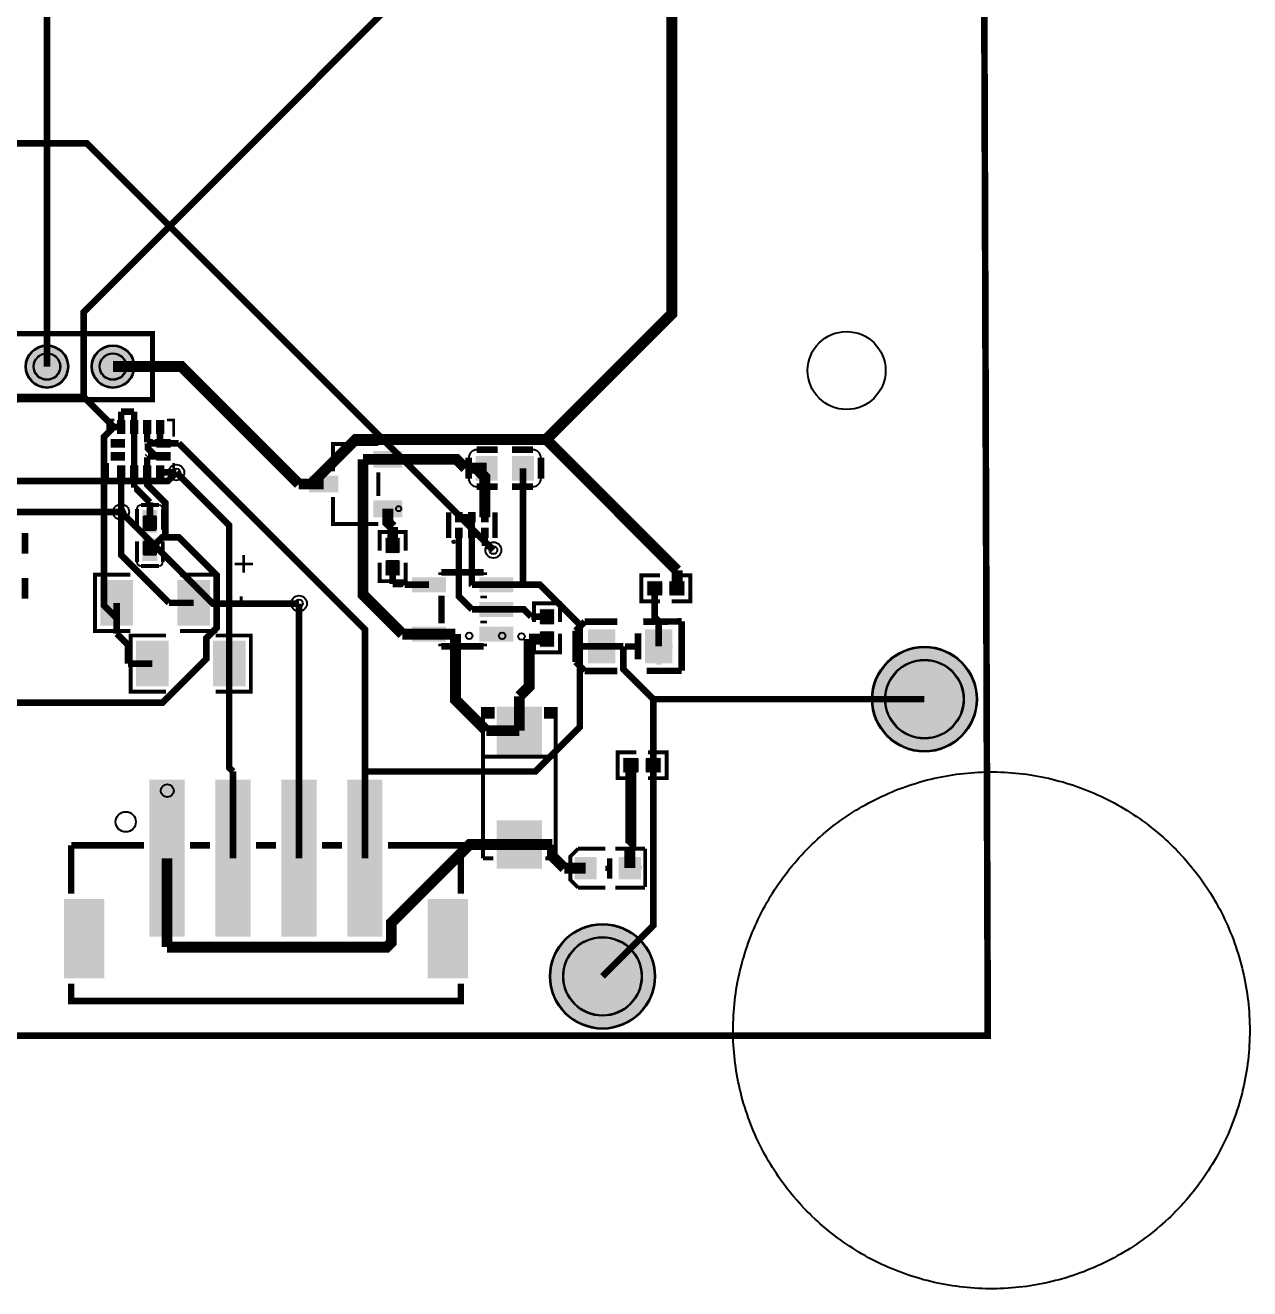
# Model space of a CAD drawing. Header units: millimetres. Extents: x 48 to 147, y 44 to 145.
# Drawn here: x 100 to 147.14, y 44.47 to 93.09 of the extents above; entities that cross this region are included whole.
import ezdxf

# ---------------------------------------------------------------- set-up
doc = ezdxf.new("R2010")
doc.units = ezdxf.units.MM
for name, color, linetype, true_color in [('BoardOutline', 7, 'Continuous', 0xff00ff), ('BottomLayer', 7, 'Continuous', 0x0000ff), ('BottomSolderMaskLayer', 7, 'Continuous', 0xaa00ff), ('Document', 7, 'Continuous', 0xffffff), ('Hole', 7, 'Continuous', 0x222222), ('Multi-Layer', 7, 'Continuous', 0xc0c0c0), ('TopLayer', 7, 'Continuous', 0xff0000), ('TopPasteMaskLayer', 7, 'Continuous', 0x808080), ('TopSilkLayer', 7, 'Continuous', 0xffff00), ('TopSolderMaskLayer', 7, 'Continuous', 0x800080)]:
    doc.layers.add(name, color=color, linetype=linetype, true_color=true_color)
doc.styles.get("Standard").update_dxf_attribs({"font": 'arial.ttf'})

msp = doc.modelspace()

# ---------------------------------------------------------------- hatches: boundary and pattern name
at = {"layer": 'BottomSolderMaskLayer'}
for points in [[(100.013, 79.959, 1), (101.664, 79.959, 1)], [(102.553, 79.959, 1), (104.204, 79.959, 1)], [(132.595, 67.158, 1), (136.646, 67.158, 1)], [(120.2, 56.49, 1), (124.25, 56.49, 1)]]:
    msp.add_hatch(color=256, dxfattribs=at).paths.add_polyline_path(points)
at = {"layer": 'Document'}
for points in [[(124.292, 69.89), (124.492, 69.89), (124.492, 68.49), (124.292, 68.49)], [(121.692, 69.19), (122.692, 69.19), (122.692, 69.34), (121.692, 69.34)], [(123.926, 69.096), (124.926, 69.096), (124.926, 69.246), (123.926, 69.246)], [(118.925, 66.205), (119.124, 66.205), (119.124, 65.41), (118.925, 65.41)], [(118.362, 61.601), (119.687, 61.601), (119.687, 61.8), (118.362, 61.8)], [(118.925, 61.303), (119.124, 61.303), (119.124, 62.098), (118.925, 62.098)], [(123.364, 60.38), (123.364, 61.041), (123.516, 61.041), (123.516, 60.38)], [(121.235, 60.705), (121.895, 60.705), (121.895, 60.553), (121.235, 60.553)], [(123.089, 60.757), (123.749, 60.757), (123.749, 60.605), (123.089, 60.605)]]:
    msp.add_hatch(color=256, dxfattribs=at).paths.add_polyline_path(points)
at = {"layer": 'Multi-Layer'}
for points in [[(100.038, 79.959, 1), (101.638, 79.959, 1)], [(102.578, 79.959, 1), (104.178, 79.959, 1)]]:
    msp.add_hatch(color=256, dxfattribs=at).paths.add_polyline_path(points)
at = {"layer": 'TopLayer'}
for points in [[(103.555, 77.884), (103.835, 77.884), (103.835, 77.384), (103.555, 77.384)], [(104.055, 77.884), (104.335, 77.884), (104.335, 77.384), (104.055, 77.384)], [(104.555, 77.884), (104.835, 77.884), (104.835, 77.384), (104.555, 77.384)], [(105.055, 77.884), (105.335, 77.884), (105.335, 77.384), (105.055, 77.384)], [(103.32, 77.149), (103.82, 77.149), (103.82, 76.869), (103.32, 76.869)], [(105.07, 77.149), (105.57, 77.149), (105.57, 76.869), (105.07, 76.869)], [(103.32, 76.649), (103.82, 76.649), (103.82, 76.369), (103.32, 76.369)], [(105.07, 76.649), (105.57, 76.649), (105.57, 76.369), (105.07, 76.369)], [(113.425, 76.688), (114.495, 76.688), (114.495, 76.088), (113.425, 76.088)], [(117.366, 76.498), (118.166, 76.498), (118.166, 75.598), (117.366, 75.598)], [(118.766, 76.498), (119.566, 76.498), (119.566, 75.598), (118.766, 75.598)], [(103.555, 76.134), (103.835, 76.134), (103.835, 75.634), (103.555, 75.634)], [(104.055, 76.134), (104.335, 76.134), (104.335, 75.634), (104.055, 75.634)], [(104.555, 76.134), (104.835, 76.134), (104.835, 75.634), (104.555, 75.634)], [(105.055, 76.134), (105.335, 76.134), (105.335, 75.634), (105.055, 75.634)], [(110.955, 75.738), (112.025, 75.738), (112.025, 75.138), (110.955, 75.138)], [(113.425, 74.788), (114.495, 74.788), (114.495, 74.188), (113.425, 74.188)], [(104.531, 73.607), (105.071, 73.607), (105.071, 74.397), (104.531, 74.397)], [(116.821, 73.988), (116.571, 73.988), (116.571, 74.338), (116.821, 74.338)], [(117.321, 73.988), (117.071, 73.988), (117.071, 74.338), (117.321, 74.338)], [(117.821, 73.988), (117.571, 73.988), (117.571, 74.338), (117.821, 74.338)], [(116.571, 73.738), (116.821, 73.738), (116.821, 73.388), (116.571, 73.388)], [(117.071, 73.738), (117.321, 73.738), (117.321, 73.388), (117.071, 73.388)], [(117.571, 73.738), (117.821, 73.738), (117.821, 73.388), (117.571, 73.388)], [(104.531, 73.307), (105.071, 73.307), (105.071, 72.517), (104.531, 72.517)], [(114.418, 72.794), (113.878, 72.794), (113.878, 73.36), (114.418, 73.36)], [(114.418, 72.494), (113.878, 72.494), (113.878, 71.928), (114.418, 71.928)], [(104.129, 70.016), (104.129, 71.717), (102.921, 71.717), (102.921, 70.016)], [(105.879, 70.016), (105.879, 71.717), (107.086, 71.717), (107.086, 70.016)], [(114.945, 71.287), (114.945, 71.838), (116.144, 71.838), (116.144, 71.287)], [(117.536, 71.287), (117.536, 71.838), (118.735, 71.838), (118.735, 71.287)], [(124.513, 71.155), (124.513, 71.695), (123.948, 71.695), (123.948, 71.155)], [(124.813, 71.155), (124.813, 71.695), (125.379, 71.695), (125.379, 71.155)], [(117.536, 70.337), (117.536, 70.888), (118.735, 70.888), (118.735, 70.337)], [(119.821, 70.051), (120.361, 70.051), (120.361, 70.617), (119.821, 70.617)], [(114.945, 69.387), (114.945, 69.938), (116.144, 69.938), (116.144, 69.387)], [(117.536, 69.387), (117.536, 69.938), (118.735, 69.938), (118.735, 69.387)], [(119.821, 69.751), (120.361, 69.751), (120.361, 69.185), (119.821, 69.185)], [(122.692, 68.565), (121.692, 68.565), (121.692, 69.815), (122.692, 69.815)], [(124.892, 68.565), (123.892, 68.565), (123.892, 69.815), (124.892, 69.815)], [(105.5, 67.679), (105.5, 69.38), (104.293, 69.38), (104.293, 67.679)], [(107.25, 67.679), (107.25, 69.38), (108.458, 69.38), (108.458, 67.679)], [(119.875, 66.847), (119.875, 65.047), (118.175, 65.047), (118.175, 66.847)], [(123.599, 64.888), (123.599, 64.348), (123.033, 64.348), (123.033, 64.888)], [(123.899, 64.888), (123.899, 64.348), (124.465, 64.348), (124.465, 64.888)], [(104.811, 64.037), (106.111, 64.037), (106.111, 58.037), (104.811, 58.037)], [(107.351, 64.037), (108.651, 64.037), (108.651, 58.037), (107.351, 58.037)], [(109.891, 64.037), (111.191, 64.037), (111.191, 58.037), (109.891, 58.037)], [(112.431, 64.037), (113.731, 64.037), (113.731, 58.037), (112.431, 58.037)], [(119.875, 62.462), (119.875, 60.662), (118.175, 60.662), (118.175, 62.462)], [(121.177, 60.255), (121.177, 61.055), (121.977, 61.055), (121.977, 60.255)], [(122.879, 60.255), (122.879, 61.055), (123.679, 61.055), (123.679, 60.255)], [(101.521, 59.437), (103.021, 59.437), (103.021, 56.437), (101.521, 56.437)], [(115.521, 59.437), (117.021, 59.437), (117.021, 56.437), (115.521, 56.437)]]:
    msp.add_hatch(color=256, dxfattribs=at).paths.add_polyline_path(points)
at = {"layer": 'TopPasteMaskLayer'}
for points in [[(103.555, 77.884), (103.835, 77.884), (103.835, 77.384), (103.555, 77.384)], [(104.055, 77.884), (104.335, 77.884), (104.335, 77.384), (104.055, 77.384)], [(104.555, 77.884), (104.835, 77.884), (104.835, 77.384), (104.555, 77.384)], [(105.055, 77.884), (105.335, 77.884), (105.335, 77.384), (105.055, 77.384)], [(103.32, 77.149), (103.82, 77.149), (103.82, 76.869), (103.32, 76.869)], [(105.07, 77.149), (105.57, 77.149), (105.57, 76.869), (105.07, 76.869)], [(103.32, 76.649), (103.82, 76.649), (103.82, 76.369), (103.32, 76.369)], [(105.07, 76.649), (105.57, 76.649), (105.57, 76.369), (105.07, 76.369)], [(113.425, 76.688), (114.495, 76.688), (114.495, 76.088), (113.425, 76.088)], [(117.366, 76.498), (118.166, 76.498), (118.166, 75.598), (117.366, 75.598)], [(118.766, 76.498), (119.566, 76.498), (119.566, 75.598), (118.766, 75.598)], [(103.555, 76.134), (103.835, 76.134), (103.835, 75.634), (103.555, 75.634)], [(104.055, 76.134), (104.335, 76.134), (104.335, 75.634), (104.055, 75.634)], [(104.555, 76.134), (104.835, 76.134), (104.835, 75.634), (104.555, 75.634)], [(105.055, 76.134), (105.335, 76.134), (105.335, 75.634), (105.055, 75.634)], [(110.955, 75.738), (112.025, 75.738), (112.025, 75.138), (110.955, 75.138)], [(113.425, 74.788), (114.495, 74.788), (114.495, 74.188), (113.425, 74.188)], [(105.026, 73.637), (104.576, 73.637), (104.526, 73.707), (104.526, 74.187), (104.576, 74.237), (105.026, 74.237), (105.076, 74.187), (105.076, 73.707)], [(116.821, 73.988), (116.571, 73.988), (116.571, 74.338), (116.821, 74.338)], [(117.321, 73.988), (117.071, 73.988), (117.071, 74.338), (117.321, 74.338)], [(117.821, 73.988), (117.571, 73.988), (117.571, 74.338), (117.821, 74.338)], [(116.571, 73.738), (116.821, 73.738), (116.821, 73.388), (116.571, 73.388)], [(117.071, 73.738), (117.321, 73.738), (117.321, 73.388), (117.071, 73.388)], [(117.571, 73.738), (117.821, 73.738), (117.821, 73.388), (117.571, 73.388)], [(105.026, 72.677), (104.576, 72.677), (104.526, 72.727), (104.526, 73.207), (104.576, 73.277), (105.026, 73.277), (105.076, 73.207), (105.076, 72.727)], [(114.378, 72.779), (113.918, 72.779), (113.878, 72.819), (113.878, 73.32), (113.918, 73.36), (114.378, 73.36), (114.418, 73.32), (114.418, 72.819)], [(114.378, 72.509), (113.918, 72.509), (113.878, 72.469), (113.878, 71.969), (113.918, 71.928), (114.378, 71.928), (114.418, 71.969), (114.418, 72.469)], [(104.129, 70.116), (104.129, 70.477), (104.029, 70.577), (103.818, 70.577), (103.718, 70.677), (103.718, 71.055), (103.818, 71.155), (104.029, 71.155), (104.129, 71.255), (104.129, 71.617), (104.029, 71.717), (103.021, 71.717), (102.921, 71.617), (102.921, 70.116), (103.021, 70.016), (104.029, 70.016)], [(105.879, 70.116), (105.879, 70.477), (105.979, 70.577), (106.189, 70.577), (106.289, 70.677), (106.289, 71.055), (106.189, 71.155), (105.979, 71.155), (105.879, 71.255), (105.879, 71.617), (105.979, 71.717), (106.986, 71.717), (107.086, 71.617), (107.086, 70.116), (106.986, 70.016), (105.979, 70.016)], [(114.945, 71.287), (114.945, 71.838), (116.144, 71.838), (116.144, 71.287)], [(117.536, 71.287), (117.536, 71.838), (118.735, 71.838), (118.735, 71.287)], [(124.528, 71.195), (124.528, 71.655), (124.488, 71.695), (123.988, 71.695), (123.948, 71.655), (123.948, 71.195), (123.988, 71.155), (124.488, 71.155)], [(124.798, 71.195), (124.798, 71.655), (124.838, 71.695), (125.339, 71.695), (125.379, 71.655), (125.379, 71.195), (125.339, 71.155), (124.838, 71.155)], [(117.536, 70.337), (117.536, 70.888), (118.735, 70.888), (118.735, 70.337)], [(119.861, 70.036), (120.321, 70.036), (120.361, 70.076), (120.361, 70.577), (120.321, 70.617), (119.861, 70.617), (119.821, 70.577), (119.821, 70.076)], [(114.945, 69.387), (114.945, 69.938), (116.144, 69.938), (116.144, 69.387)], [(117.536, 69.387), (117.536, 69.938), (118.735, 69.938), (118.735, 69.387)], [(119.861, 69.766), (120.321, 69.766), (120.361, 69.726), (120.361, 69.225), (120.321, 69.185), (119.861, 69.185), (119.821, 69.225), (119.821, 69.726)], [(122.692, 68.565), (121.692, 68.565), (121.692, 69.815), (122.692, 69.815)], [(124.892, 68.565), (123.892, 68.565), (123.892, 69.815), (124.892, 69.815)], [(105.5, 67.779), (105.5, 68.14), (105.4, 68.24), (105.19, 68.24), (105.09, 68.34), (105.09, 68.719), (105.19, 68.819), (105.4, 68.819), (105.5, 68.919), (105.5, 69.28), (105.4, 69.38), (104.393, 69.38), (104.293, 69.28), (104.293, 67.779), (104.393, 67.679), (105.4, 67.679)], [(107.25, 67.779), (107.25, 68.14), (107.35, 68.24), (107.561, 68.24), (107.661, 68.34), (107.661, 68.719), (107.561, 68.819), (107.35, 68.819), (107.25, 68.919), (107.25, 69.28), (107.35, 69.38), (108.358, 69.38), (108.458, 69.28), (108.458, 67.779), (108.358, 67.679), (107.35, 67.679)], [(119.875, 66.847), (119.875, 65.047), (118.175, 65.047), (118.175, 66.847)], [(123.614, 64.848), (123.614, 64.388), (123.574, 64.348), (123.073, 64.348), (123.033, 64.388), (123.033, 64.848), (123.073, 64.888), (123.574, 64.888)], [(123.884, 64.848), (123.884, 64.388), (123.924, 64.348), (124.425, 64.348), (124.465, 64.388), (124.465, 64.848), (124.425, 64.888), (123.924, 64.888)], [(104.811, 64.037), (106.111, 64.037), (106.111, 58.037), (104.811, 58.037)], [(107.351, 64.037), (108.651, 64.037), (108.651, 58.037), (107.351, 58.037)], [(109.891, 64.037), (111.191, 64.037), (111.191, 58.037), (109.891, 58.037)], [(112.431, 64.037), (113.731, 64.037), (113.731, 58.037), (112.431, 58.037)], [(119.875, 62.462), (119.875, 60.662), (118.175, 60.662), (118.175, 62.462)], [(121.177, 60.255), (121.177, 61.055), (121.977, 61.055), (121.977, 60.255)], [(122.879, 60.255), (122.879, 61.055), (123.679, 61.055), (123.679, 60.255)], [(101.521, 59.437), (103.021, 59.437), (103.021, 56.437), (101.521, 56.437)], [(115.521, 59.437), (117.021, 59.437), (117.021, 56.437), (115.521, 56.437)]]:
    msp.add_hatch(color=256, dxfattribs=at).paths.add_polyline_path(points)
at = {"layer": 'TopSilkLayer'}
for points in [[(117.547, 66.404), (118.076, 66.404), (118.076, 66.861), (117.547, 66.861)], [(120.502, 66.404), (119.974, 66.404), (119.974, 66.861), (120.502, 66.861)]]:
    msp.add_hatch(color=256, dxfattribs=at).paths.add_polyline_path(points)
at = {"layer": 'TopSolderMaskLayer'}
for points in [[(100.013, 79.959, 1), (101.664, 79.959, 1)], [(102.553, 79.959, 1), (104.204, 79.959, 1)], [(103.53, 77.909), (103.86, 77.909), (103.86, 77.359), (103.53, 77.359)], [(104.03, 77.909), (104.36, 77.909), (104.36, 77.359), (104.03, 77.359)], [(104.53, 77.909), (104.86, 77.909), (104.86, 77.359), (104.53, 77.359)], [(105.03, 77.909), (105.36, 77.909), (105.36, 77.359), (105.03, 77.359)], [(103.295, 77.174), (103.845, 77.174), (103.845, 76.843), (103.295, 76.843)], [(105.045, 77.174), (105.595, 77.174), (105.595, 76.843), (105.045, 76.843)], [(103.295, 76.674), (103.845, 76.674), (103.845, 76.344), (103.295, 76.344)], [(105.045, 76.674), (105.595, 76.674), (105.595, 76.344), (105.045, 76.344)], [(113.4, 76.714), (114.521, 76.714), (114.521, 76.063), (113.4, 76.063)], [(117.34, 76.523), (118.191, 76.523), (118.191, 75.572), (117.34, 75.572)], [(118.74, 76.523), (119.591, 76.523), (119.591, 75.572), (118.74, 75.572)], [(103.53, 76.159), (103.86, 76.159), (103.86, 75.609), (103.53, 75.609)], [(104.03, 76.159), (104.36, 76.159), (104.36, 75.609), (104.03, 75.609)], [(104.53, 76.159), (104.86, 76.159), (104.86, 75.609), (104.53, 75.609)], [(105.03, 76.159), (105.36, 76.159), (105.36, 75.609), (105.03, 75.609)], [(110.93, 75.764), (112.051, 75.764), (112.051, 75.113), (110.93, 75.113)], [(104.513, 73.57), (105.088, 73.57), (105.088, 74.434), (104.513, 74.434)], [(113.4, 74.814), (114.521, 74.814), (114.521, 74.163), (113.4, 74.163)], [(116.846, 73.963), (116.545, 73.963), (116.545, 74.364), (116.846, 74.364)], [(117.346, 73.963), (117.045, 73.963), (117.045, 74.364), (117.346, 74.364)], [(117.846, 73.963), (117.545, 73.963), (117.545, 74.364), (117.846, 74.364)], [(116.545, 73.764), (116.846, 73.764), (116.846, 73.363), (116.545, 73.363)], [(117.045, 73.764), (117.346, 73.764), (117.346, 73.363), (117.045, 73.363)], [(117.545, 73.764), (117.846, 73.764), (117.846, 73.363), (117.545, 73.363)], [(104.513, 73.344), (105.088, 73.344), (105.088, 72.48), (104.513, 72.48)], [(114.442, 72.768), (113.854, 72.768), (113.854, 73.386), (114.442, 73.386)], [(114.442, 72.521), (113.854, 72.521), (113.854, 71.902), (114.442, 71.902)], [(104.154, 69.99), (104.154, 71.742), (102.896, 71.742), (102.896, 69.99)], [(105.853, 69.99), (105.853, 71.742), (107.112, 71.742), (107.112, 69.99)], [(114.89, 71.275), (114.89, 71.849), (116.2, 71.849), (116.2, 71.275)], [(117.481, 71.275), (117.481, 71.849), (118.79, 71.849), (118.79, 71.275)], [(124.539, 71.13), (124.539, 71.72), (123.922, 71.72), (123.922, 71.13)], [(124.788, 71.13), (124.788, 71.72), (125.404, 71.72), (125.404, 71.13)], [(117.481, 70.325), (117.481, 70.899), (118.79, 70.899), (118.79, 70.325)], [(119.797, 70.024), (120.386, 70.024), (120.386, 70.643), (119.797, 70.643)], [(114.89, 69.375), (114.89, 69.949), (116.2, 69.949), (116.2, 69.375)], [(117.481, 69.375), (117.481, 69.949), (118.79, 69.949), (118.79, 69.375)], [(119.797, 69.778), (120.386, 69.778), (120.386, 69.159), (119.797, 69.159)], [(122.717, 68.539), (121.666, 68.539), (121.666, 69.84), (122.717, 69.84)], [(124.917, 68.539), (123.866, 68.539), (123.866, 69.84), (124.917, 69.84)], [(105.526, 67.653), (105.526, 69.405), (104.267, 69.405), (104.267, 67.653)], [(107.225, 67.653), (107.225, 69.405), (108.483, 69.405), (108.483, 67.653)], [(132.595, 67.158, 1), (136.646, 67.158, 1)], [(119.899, 66.874), (119.899, 65.02), (118.151, 65.02), (118.151, 66.874)], [(123.624, 64.913), (123.624, 64.322), (123.008, 64.322), (123.008, 64.913)], [(123.874, 64.913), (123.874, 64.322), (124.49, 64.322), (124.49, 64.913)], [(104.785, 64.062), (106.136, 64.062), (106.136, 58.012), (104.785, 58.012)], [(107.326, 64.062), (108.676, 64.062), (108.676, 58.012), (107.326, 58.012)], [(109.865, 64.062), (111.216, 64.062), (111.216, 58.012), (109.865, 58.012)], [(112.406, 64.062), (113.756, 64.062), (113.756, 58.012), (112.406, 58.012)], [(119.899, 62.489), (119.899, 60.635), (118.151, 60.635), (118.151, 62.489)], [(121.152, 60.23), (121.152, 61.081), (122.003, 61.081), (122.003, 60.23)], [(122.854, 60.23), (122.854, 61.081), (123.705, 61.081), (123.705, 60.23)], [(101.496, 59.462), (103.046, 59.462), (103.046, 56.412), (101.496, 56.412)], [(115.496, 59.462), (117.046, 59.462), (117.046, 56.412), (115.496, 56.412)], [(120.2, 56.49, 1), (124.25, 56.49, 1)]]:
    msp.add_hatch(color=256, dxfattribs=at).paths.add_polyline_path(points)

# ---------------------------------------------------------------- linework, layer by layer
at = {"layer": 'BoardOutline', "const_width": 0.254}
msp.add_lwpolyline([(57.658, 144.323), (59.995, 144.374), (61.925, 144.425), (136.754, 144.221), (137.059, 54.203), (57.861, 54.203), (57.709, 144.425)], dxfattribs=at)
at = {"layer": 'BottomLayer', "const_width": 0.254}
for points in [[(118.026, 72.896), (102.376, 88.547), (79.822, 88.547)], [(77.978, 79.959), (83.574, 74.363), (103.695, 74.363)], [(80.518, 79.959), (84.92, 75.557), (105.49, 75.557), (105.817, 75.884)], [(103.695, 74.363), (107.22, 70.839), (110.541, 70.839)]]:
    msp.add_lwpolyline(points, dxfattribs=at)
at = {"layer": 'BottomSolderMaskLayer'}
for centre, radius in [((100.838, 79.959), 0.825), ((103.378, 79.959), 0.825), ((100.838, 79.959), 0.516), ((103.378, 79.959), 0.516), ((134.62, 67.158), 2.025), ((134.62, 67.158), 1.519), ((122.225, 56.49), 2.025), ((122.225, 56.49), 1.519)]:
    msp.add_circle(centre, radius, dxfattribs=at)
at = {"layer": 'Document'}
for centre, radius in [((103.695, 75.466), 0.0749), ((114.377, 74.488), 0.1), ((116.696, 73.513), 0.05), ((118.364, 69.596), 0.127), ((105.471, 63.637), 0.25)]:
    msp.add_circle(centre, radius, dxfattribs=at)
at = {"layer": 'Hole'}
for centre in [(105.817, 75.884), (103.695, 74.363), (118.026, 72.896), (110.541, 70.839)]:
    msp.add_circle(centre, 0.15, dxfattribs=at)
at = {"layer": 'Multi-Layer'}
msp.add_lwpolyline([(127.254, 54.559), (127.257, 54.702), (127.263, 54.845), (127.27, 54.987), (127.279, 55.129), (127.29, 55.272), (127.304, 55.414), (127.319, 55.555), (127.336, 55.697), (127.356, 55.838), (127.377, 55.979), (127.401, 56.12), (127.426, 56.261), (127.454, 56.4), (127.483, 56.54), (127.515, 56.679), (127.548, 56.818), (127.584, 56.956), (127.621, 57.094), (127.661, 57.231), (127.702, 57.367), (127.745, 57.503), (127.791, 57.639), (127.838, 57.773), (127.887, 57.907), (127.938, 58.04), (127.991, 58.173), (128.046, 58.304), (128.103, 58.435), (128.161, 58.565), (128.222, 58.695), (128.284, 58.823), (128.348, 58.95), (128.414, 59.077), (128.482, 59.202), (128.552, 59.327), (128.623, 59.45), (128.696, 59.573), (128.771, 59.694), (128.848, 59.815), (128.926, 59.934), (129.006, 60.052), (129.088, 60.169), (129.171, 60.285), (129.256, 60.399), (129.343, 60.513), (129.431, 60.625), (129.521, 60.735), (129.613, 60.845), (129.706, 60.953), (129.8, 61.06), (129.896, 61.165), (129.994, 61.269), (130.093, 61.372), (130.194, 61.473), (130.296, 61.573), (130.399, 61.671), (130.504, 61.768), (130.61, 61.863), (130.718, 61.957), (130.827, 62.049), (130.937, 62.14), (131.048, 62.229), (131.161, 62.316), (131.275, 62.402), (131.39, 62.486), (131.507, 62.569), (131.624, 62.649), (131.743, 62.729), (131.863, 62.806), (131.984, 62.882), (132.106, 62.956), (132.229, 63.028), (132.353, 63.098), (132.478, 63.167), (132.604, 63.234), (132.731, 63.299), (132.859, 63.362), (132.988, 63.423), (133.117, 63.483), (133.248, 63.54), (133.379, 63.596), (133.511, 63.65), (133.644, 63.702), (133.778, 63.752), (133.912, 63.8), (134.047, 63.846), (134.183, 63.89), (134.319, 63.932), (134.456, 63.973), (134.593, 64.011), (134.731, 64.048), (134.87, 64.082), (135.009, 64.114), (135.148, 64.145), (135.288, 64.173), (135.428, 64.2), (135.568, 64.224), (135.709, 64.246), (135.851, 64.267), (135.992, 64.285), (136.134, 64.301), (136.276, 64.316), (136.418, 64.328), (136.56, 64.338), (136.703, 64.346), (136.845, 64.352), (136.988, 64.356), (137.13, 64.358), (137.273, 64.358), (137.416, 64.356), (137.558, 64.352), (137.701, 64.346), (137.843, 64.338), (137.986, 64.327), (138.128, 64.315), (138.27, 64.301), (138.411, 64.284), (138.553, 64.266), (138.694, 64.245), (138.835, 64.223), (138.975, 64.198), (139.116, 64.172), (139.255, 64.143), (139.395, 64.113), (139.534, 64.08), (139.672, 64.046), (139.81, 64.009), (139.947, 63.971), (140.084, 63.931), (140.221, 63.888), (140.356, 63.844), (140.491, 63.798), (140.625, 63.749), (140.759, 63.699), (140.892, 63.647), (141.024, 63.593), (141.155, 63.537), (141.286, 63.48), (141.415, 63.42), (141.544, 63.359), (141.672, 63.296), (141.799, 63.23), (141.925, 63.164), (142.05, 63.095), (142.174, 63.024), (142.297, 62.952), (142.419, 62.878), (142.54, 62.802), (142.66, 62.725), (142.778, 62.646), (142.896, 62.565), (143.012, 62.482), (143.127, 62.398), (143.241, 62.312), (143.354, 62.225), (143.465, 62.135), (143.575, 62.045), (143.684, 61.953), (143.792, 61.859), (143.898, 61.763), (144.003, 61.667), (144.106, 61.568), (144.208, 61.468), (144.308, 61.367), (144.407, 61.264), (144.505, 61.16), (144.601, 61.055), (144.695, 60.948), (144.788, 60.84), (144.88, 60.73), (144.97, 60.619), (145.058, 60.507), (145.144, 60.394), (145.229, 60.279), (145.313, 60.163), (145.394, 60.046), (145.474, 59.928), (145.553, 59.809), (145.629, 59.689), (145.704, 59.567), (145.777, 59.445), (145.848, 59.321), (145.918, 59.196), (145.986, 59.071), (146.051, 58.944), (146.116, 58.817), (146.178, 58.688), (146.238, 58.559), (146.297, 58.429), (146.353, 58.298), (146.408, 58.166), (146.461, 58.034), (146.512, 57.901), (146.561, 57.767), (146.608, 57.632), (146.653, 57.497), (146.697, 57.361), (146.738, 57.224), (146.777, 57.087), (146.815, 56.95), (146.85, 56.811), (146.884, 56.673), (146.915, 56.533), (146.944, 56.394), (146.972, 56.254), (146.997, 56.113), (147.021, 55.973), (147.042, 55.832), (147.061, 55.69), (147.079, 55.549), (147.094, 55.407), (147.107, 55.265), (147.118, 55.123), (147.127, 54.98), (147.135, 54.838), (147.14, 54.695), (147.143, 54.553), (147.144, 54.41), (147.142, 54.267), (147.139, 54.125), (147.134, 53.982), (147.127, 53.84), (147.118, 53.697), (147.106, 53.555), (147.093, 53.413), (147.078, 53.271), (147.06, 53.129), (147.041, 52.988), (147.019, 52.847), (146.996, 52.706), (146.971, 52.566), (146.943, 52.426), (146.913, 52.286), (146.882, 52.147), (146.848, 52.009), (146.813, 51.87), (146.776, 51.733), (146.736, 51.596), (146.695, 51.459), (146.651, 51.323), (146.606, 51.188), (146.559, 51.053), (146.51, 50.919), (146.459, 50.786), (146.406, 50.654), (146.351, 50.522), (146.294, 50.391), (146.235, 50.261), (146.175, 50.132), (146.112, 50.004), (146.048, 49.876), (145.982, 49.75), (145.915, 49.624), (145.845, 49.5), (145.774, 49.376), (145.7, 49.254), (145.626, 49.132), (145.549, 49.012), (145.471, 48.893), (145.391, 48.775), (145.309, 48.658), (145.225, 48.542), (145.14, 48.427), (145.054, 48.314), (144.965, 48.202), (144.875, 48.091), (144.784, 47.982), (144.691, 47.874), (144.596, 47.767), (144.5, 47.661), (144.403, 47.557), (144.304, 47.455), (144.203, 47.353), (144.101, 47.254), (143.998, 47.155), (143.893, 47.059), (143.787, 46.963), (143.679, 46.87), (143.57, 46.777), (143.46, 46.687), (143.349, 46.598), (143.236, 46.51), (143.122, 46.425), (143.007, 46.34), (142.89, 46.258), (142.773, 46.177), (142.654, 46.098), (142.534, 46.021), (142.413, 45.945), (142.291, 45.871), (142.168, 45.799), (142.044, 45.728), (141.919, 45.66), (141.793, 45.593), (141.666, 45.528), (141.538, 45.465), (141.409, 45.403), (141.279, 45.344), (141.149, 45.286), (141.018, 45.231), (140.885, 45.177), (140.753, 45.125), (140.619, 45.075), (140.485, 45.027), (140.35, 44.981), (140.214, 44.936), (140.078, 44.894), (139.941, 44.854), (139.804, 44.815), (139.666, 44.779), (139.527, 44.745), (139.388, 44.712), (139.249, 44.682), (139.109, 44.653), (138.969, 44.627), (138.828, 44.603), (138.687, 44.58), (138.546, 44.56), (138.405, 44.541), (138.263, 44.525), (138.121, 44.511), (137.979, 44.499), (137.837, 44.489), (137.694, 44.48), (137.552, 44.474), (137.409, 44.47), (137.266, 44.468), (137.124, 44.468), (136.981, 44.47), (136.838, 44.475), (136.696, 44.481), (136.553, 44.489), (136.411, 44.499), (136.269, 44.512), (136.127, 44.526), (135.985, 44.542), (135.844, 44.561), (135.703, 44.581), (135.562, 44.604), (135.421, 44.628), (135.281, 44.655), (135.141, 44.683), (135.002, 44.714), (134.863, 44.746), (134.725, 44.781), (134.587, 44.817), (134.449, 44.856), (134.312, 44.896), (134.176, 44.938), (134.041, 44.983), (133.906, 45.029), (133.771, 45.077), (133.638, 45.127), (133.505, 45.179), (133.373, 45.233), (133.242, 45.289), (133.111, 45.347), (132.982, 45.406), (132.853, 45.468), (132.725, 45.531), (132.598, 45.596), (132.472, 45.663), (132.347, 45.732), (132.223, 45.802), (132.1, 45.874), (131.978, 45.948), (131.857, 46.024), (131.737, 46.102), (131.619, 46.181), (131.501, 46.262), (131.385, 46.344), (131.27, 46.429), (131.156, 46.514), (131.043, 46.602), (130.931, 46.691), (130.821, 46.782), (130.713, 46.874), (130.605, 46.968), (130.499, 47.063), (130.394, 47.16), (130.291, 47.258), (130.189, 47.358), (130.088, 47.459), (129.989, 47.562), (129.892, 47.666), (129.796, 47.772), (129.701, 47.879), (129.608, 47.987), (129.517, 48.096), (129.427, 48.207), (129.339, 48.319), (129.252, 48.433), (129.167, 48.547), (129.084, 48.663), (129.002, 48.78), (128.922, 48.898), (128.844, 49.018), (128.768, 49.138), (128.693, 49.259), (128.62, 49.382), (128.548, 49.506), (128.479, 49.63), (128.411, 49.756), (128.345, 49.882), (128.281, 50.01), (128.219, 50.138), (128.159, 50.267), (128.1, 50.397), (128.043, 50.528), (127.989, 50.66), (127.936, 50.793), (127.885, 50.926), (127.836, 51.06), (127.789, 51.194), (127.743, 51.33), (127.7, 51.466), (127.659, 51.602), (127.619, 51.739), (127.582, 51.877), (127.547, 52.015), (127.513, 52.154), (127.482, 52.293), (127.452, 52.433), (127.425, 52.573), (127.4, 52.713), (127.376, 52.854), (127.355, 52.995), (127.336, 53.136), (127.318, 53.278), (127.303, 53.42), (127.29, 53.562), (127.279, 53.704), (127.269, 53.846), (127.262, 53.989), (127.257, 54.131), (127.254, 54.274), (127.253, 54.417), (127.254, 54.559)], close=True, dxfattribs=at)
for centre, radius in [((131.623, 79.807), 1.5), ((100.838, 79.959), 0.8), ((103.378, 79.959), 0.8), ((100.838, 79.959), 0.5), ((103.378, 79.959), 0.5), ((105.817, 75.884), 0.305), ((103.695, 74.363), 0.305), ((118.026, 72.896), 0.305), ((110.541, 70.839), 0.305), ((134.62, 67.158), 2), ((134.62, 67.158), 1.5), ((122.225, 56.49), 2), ((122.225, 56.49), 1.5)]:
    msp.add_circle(centre, radius, dxfattribs=at)
at = {"layer": 'TopLayer'}
for points, const_width in [([(120.091, 124.434), (120.091, 116.167), (117.775, 113.85), (117.775, 97.58), (102.25, 82.055), (102.25, 78.792)], 0.254), ([(120.059, 77.153), (124.898, 81.992), (124.898, 118.747), (122.632, 121.013)], 0.42), ([(100.838, 79.959), (100.838, 100.596), (115.501, 115.26)], 0.254), ([(103.378, 79.959), (106.014, 79.959), (110.535, 75.438)], 0.42), ([(102.25, 78.792), (99.749, 78.792), (98.756, 77.8)], 0.254), ([(102.25, 78.792), (103.408, 77.634)], 0.254), ([(104.195, 78.221), (103.695, 78.221)], 0.254), ([(103.695, 77.634), (103.695, 78.221)], 0.254), ([(104.195, 77.634), (104.195, 78.221)], 0.254), ([(103.525, 70.272), (103.039, 70.758), (103.039, 77.265), (103.408, 77.634)], 0.254), ([(103.408, 77.634), (103.695, 77.634)], 0.254), ([(104.195, 75.884), (104.195, 77.634)], 0.254), ([(104.695, 77.634), (104.695, 77.046)], 0.254), ([(105.195, 77.634), (105.195, 77.046)], 0.254), ([(111.013, 75.438), (112.727, 77.153), (120.059, 77.153)], 0.42), ([(120.059, 77.153), (125.096, 72.116)], 0.42), ([(104.879, 77.009), (104.842, 77.046), (104.695, 77.046)], 0.254), ([(105.026, 76.509), (104.732, 76.803), (104.732, 77.009)], 0.254), ([(104.879, 77.009), (104.732, 77.009)], 0.254), ([(105.026, 77.009), (104.879, 77.009)], 0.254), ([(105.026, 77.009), (105.064, 77.046), (105.195, 77.046)], 0.254), ([(105.278, 77.009), (105.026, 77.009)], 0.254), ([(105.278, 77.009), (105.32, 77.009)], 0.254), ([(105.32, 77.009), (105.908, 77.009)], 0.254), ([(105.908, 77.009), (113.081, 69.835), (113.081, 64.375)], 0.254), ([(104.695, 76.471), (104.732, 76.509), (104.732, 76.509)], 0.254), ([(104.695, 75.884), (104.695, 76.471)], 0.254), ([(105.026, 76.509), (104.732, 76.509)], 0.254), ([(105.32, 76.509), (105.026, 76.509)], 0.254), ([(114.525, 69.662), (113.005, 71.182), (113.005, 76.388)], 0.42), ([(113.96, 76.388), (113.005, 76.388)], 0.42), ([(113.96, 76.388), (116.605, 76.388), (116.945, 76.048)], 0.42), ([(103.695, 74.363), (103.695, 75.884)], 0.254), ([(104.195, 75.59), (104.195, 75.884)], 0.254), ([(105.394, 73.383), (105.394, 74.718), (104.695, 75.417), (104.695, 75.884)], 0.254), ([(105.195, 75.884), (105.817, 75.884)], 0.254), ([(105.817, 75.884), (107.854, 73.847), (107.854, 68.529)], 0.254), ([(117.356, 76.048), (116.945, 76.048)], 0.42), ([(117.766, 76.048), (117.356, 76.048)], 0.42), ([(117.356, 76.048), (117.696, 75.708), (117.696, 74.163)], 0.42), ([(119.166, 76.048), (119.166, 71.562)], 0.254), ([(104.195, 75.59), (104.195, 75.296)], 0.254), ([(104.801, 74.735), (104.239, 75.296), (104.195, 75.296)], 0.254), ([(111.013, 75.438), (110.535, 75.438)], 0.42), ([(111.49, 75.438), (111.013, 75.438)], 0.42), ([(105.541, 70.866), (103.695, 72.712), (103.695, 74.363)], 0.254), ([(104.801, 74.002), (104.801, 74.735)], 0.254), ([(114.148, 73.781), (113.96, 73.968), (113.96, 74.488)], 0.42), ([(114.148, 73.077), (114.148, 73.781)], 0.42), ([(116.696, 74.163), (117.158, 74.163)], 0.254), ([(117.196, 74.163), (117.158, 74.163)], 0.254), ([(117.196, 74.163), (117.196, 73.563)], 0.254), ([(105.394, 73.383), (105.922, 73.383), (107.367, 71.937), (107.367, 69.897), (106.97, 69.499), (106.97, 68.711), (105.281, 67.022), (98.845, 67.022)], 0.254), ([(104.801, 72.912), (105.272, 73.383), (105.394, 73.383)], 0.254), ([(116.696, 73.563), (116.696, 71.115), (117.199, 70.612)], 0.254), ([(117.196, 73.563), (117.196, 71.565), (117.199, 71.562)], 0.254), ([(117.696, 73.563), (117.696, 73.051)], 0.254), ([(118.026, 72.896), (117.872, 73.051), (117.696, 73.051)], 0.254), ([(114.148, 72.211), (114.148, 71.591)], 0.254), ([(125.096, 71.425), (125.096, 72.116)], 0.42), ([(114.608, 71.562), (114.579, 71.591), (114.148, 71.591)], 0.254), ([(115.545, 71.562), (114.608, 71.562)], 0.254), ([(117.667, 71.562), (117.199, 71.562)], 0.254), ([(117.667, 71.562), (118.136, 71.562)], 0.254), ([(118.136, 71.562), (119.166, 71.562)], 0.254), ([(119.166, 71.562), (119.819, 71.562), (121.354, 70.027), (121.354, 69.19)], 0.254), ([(124.231, 71.425), (124.231, 70.314), (124.392, 70.152)], 0.254), ([(103.525, 70.866), (103.525, 70.272)], 0.254), ([(106.483, 70.866), (105.541, 70.866)], 0.254), ([(110.541, 70.839), (110.541, 61.037)], 0.254), ([(117.667, 70.612), (117.199, 70.612)], 0.254), ([(117.667, 70.612), (118.136, 70.612)], 0.254), ([(118.136, 70.612), (119.205, 70.612), (119.484, 70.334)], 0.254), ([(103.525, 70.272), (103.525, 69.678)], 0.254), ([(120.091, 70.334), (119.484, 70.334)], 0.254), ([(124.392, 69.19), (124.392, 70.152)], 0.254), ([(103.525, 69.678), (103.955, 69.248), (103.955, 68.529)], 0.254), ([(115.545, 69.662), (114.525, 69.662)], 0.42), ([(115.666, 69.662), (115.545, 69.662)], 0.42), ([(115.666, 69.662), (116.565, 69.662)], 0.42), ([(116.565, 69.662), (116.565, 67.136), (117.754, 65.947)], 0.42), ([(119.401, 69.468), (119.401, 67.643), (119.025, 67.267)], 0.42), ([(120.091, 69.468), (119.401, 69.468)], 0.42), ([(113.081, 64.375), (119.642, 64.375), (121.354, 66.087), (121.354, 69.19)], 0.254), ([(122.124, 69.19), (121.354, 69.19)], 0.254), ([(122.124, 69.19), (122.192, 69.19)], 0.254), ([(122.192, 69.19), (123.029, 69.19)], 0.254), ([(123.029, 69.19), (123.029, 68.31), (124.182, 67.158)], 0.254), ([(104.897, 68.529), (103.955, 68.529)], 0.254), ([(107.854, 68.529), (107.854, 64.521), (108.001, 64.375)], 0.254), ([(119.025, 65.947), (119.025, 67.267)], 0.42), ([(134.62, 67.158), (124.182, 67.158)], 0.254), ([(124.182, 67.158), (124.182, 64.618)], 0.254), ([(119.025, 65.947), (117.754, 65.947)], 0.42), ([(124.182, 64.618), (124.182, 58.447), (122.225, 56.49)], 0.254), ([(123.316, 64.618), (123.316, 61.513), (123.279, 61.476)], 0.42), ([(108.001, 61.037), (108.001, 64.375)], 0.254), ([(113.081, 61.037), (113.081, 64.375)], 0.254), ([(105.461, 57.616), (113.916, 57.616), (114.095, 57.796), (114.095, 58.548), (117.109, 61.562), (119.025, 61.562)], 0.42), ([(119.025, 61.562), (120.295, 61.562)], 0.42), ([(120.295, 61.562), (120.295, 61.117), (120.757, 60.655)], 0.42), ([(123.279, 60.655), (123.279, 61.476)], 0.42), ([(105.461, 61.037), (105.461, 57.616)], 0.42), ([(121.577, 60.655), (120.757, 60.655)], 0.42)]:
    msp.add_lwpolyline(points, dxfattribs=dict(at, const_width=const_width))
at = {"layer": 'TopSilkLayer'}
for points, const_width in [([(68.453, 81.229), (66.294, 81.229), (66.294, 78.689), (104.902, 78.689), (104.902, 81.229), (104.648, 81.229)], 0.203), ([(104.648, 81.229), (68.453, 81.229)], 0.203), ([(103.429, 77.902), (103.175, 77.902), (103.175, 77.267)], 0.1), ([(105.461, 77.902), (105.715, 77.902), (105.715, 77.267)], 0.1), ([(113.601, 76.974), (111.849, 76.974), (111.849, 75.933)], 0.152), ([(118.186, 76.758), (117.386, 76.758)], 0.254), ([(118.746, 76.757), (119.546, 76.757)], 0.254), ([(117.076, 75.648), (117.076, 76.448)], 0.254), ([(119.856, 76.448), (119.856, 75.647)], 0.254), ([(103.175, 76.251), (103.175, 75.616), (103.401, 75.616)], 0.1), ([(105.715, 76.251), (105.715, 75.616), (105.461, 75.616)], 0.1), ([(113.601, 75.894), (113.601, 74.983)], 0.152), ([(118.186, 75.338), (117.386, 75.338)], 0.254), ([(118.746, 75.338), (119.546, 75.338)], 0.254), ([(113.601, 73.902), (111.849, 73.902), (111.849, 74.944)], 0.152), ([(104.302, 73.683), (104.302, 74.473)], 0.152), ([(104.454, 74.626), (105.147, 74.626)], 0.152), ([(105.299, 74.473), (105.299, 73.683)], 0.152), ([(116.307, 73.355), (116.307, 74.355)], 0.2), ([(118.085, 73.355), (118.085, 74.355)], 0.2), ([(99.993, 73.552), (99.993, 72.752)], 0.254), ([(114.646, 72.87), (114.646, 73.588), (113.649, 73.588), (113.649, 72.87)], 0.152), ([(104.302, 73.231), (104.302, 72.441)], 0.152), ([(105.299, 72.441), (105.299, 73.231)], 0.152), ([(114.646, 72.418), (114.646, 71.7), (113.649, 71.7), (113.649, 72.418)], 0.152), ([(104.053, 69.787), (102.693, 69.787), (102.693, 71.945), (104.053, 71.945)], 0.152), ([(104.454, 72.288), (105.147, 72.288)], 0.152), ([(105.955, 69.787), (107.315, 69.787), (107.315, 71.945), (105.955, 71.945)], 0.152), ([(116.027, 72.035), (117.653, 72.035)], 0.254), ([(116.027, 71.933), (116.027, 72.035)], 0.254), ([(117.653, 72.035), (117.653, 71.933)], 0.254), ([(124.437, 70.926), (123.719, 70.926), (123.719, 71.924), (124.437, 71.924)], 0.152), ([(124.89, 70.926), (125.608, 70.926), (125.608, 71.924), (124.89, 71.924)], 0.152), ([(99.993, 71.825), (99.993, 71.025)], 0.254), ([(116.027, 70.079), (116.027, 71.146)], 0.254), ([(117.653, 71.146), (117.653, 71.044)], 0.254), ([(119.593, 70.127), (119.593, 70.845), (120.59, 70.845), (120.59, 70.127)], 0.152), ([(117.653, 70.18), (117.653, 70.079)], 0.254), ([(121.542, 70.14), (121.542, 70.14), (121.192, 69.79)], 0.254), ([(122.792, 70.14), (121.542, 70.14)], 0.254), ([(123.792, 70.14), (125.272, 70.15)], 0.254), ([(125.272, 70.15), (125.272, 68.25)], 0.254), ([(105.424, 67.45), (104.064, 67.45), (104.064, 69.608), (105.424, 69.608)], 0.152), ([(107.327, 67.45), (108.687, 67.45), (108.687, 69.608), (107.327, 69.608)], 0.152), ([(119.593, 69.675), (119.593, 68.957), (120.59, 68.957), (120.59, 69.675)], 0.152), ([(121.192, 69.79), (121.192, 68.59)], 0.254), ([(123.592, 69.69), (123.592, 68.69)], 0.254), ([(116.027, 69.19), (116.027, 69.291)], 0.254), ([(117.653, 69.19), (116.027, 69.19)], 0.254), ([(117.653, 69.291), (117.653, 69.19)], 0.254), ([(123.592, 69.185), (123.092, 69.185)], 0.254), ([(121.542, 68.24), (121.542, 68.24), (121.192, 68.59)], 0.254), ([(122.792, 68.24), (121.542, 68.24)], 0.254), ([(123.932, 68.25), (125.272, 68.25)], 0.254), ([(117.623, 66.48), (117.623, 61.028)], 0.152), ([(120.426, 66.48), (120.426, 61.028)], 0.152), ([(123.523, 65.116), (122.805, 65.116), (122.805, 64.119), (123.523, 64.119)], 0.152), ([(123.975, 65.116), (124.693, 65.116), (124.693, 64.119), (123.975, 64.119)], 0.152), ([(120.426, 64.951), (117.623, 64.951)], 0.152), ([(104.58, 61.537), (101.771, 61.537)], 0.254), ([(101.771, 61.537), (101.771, 59.668)], 0.254), ([(107.12, 61.537), (106.342, 61.537)], 0.254), ([(109.66, 61.537), (108.882, 61.537)], 0.254), ([(112.2, 61.537), (111.422, 61.537)], 0.254), ([(116.771, 59.668), (116.771, 61.537), (113.962, 61.537)], 0.254), ([(120.988, 61.004), (120.988, 61.104), (121.288, 61.404)], 0.15), ([(122.338, 61.404), (121.288, 61.404)], 0.15), ([(122.718, 61.407), (123.868, 61.407)], 0.15), ([(123.868, 61.406), (123.868, 59.927)], 0.15), ([(117.623, 61.028), (118.025, 61.028)], 0.152), ([(120.426, 61.028), (120.024, 61.028)], 0.152), ([(120.988, 61.004), (120.988, 60.304)], 0.15), ([(122.504, 60.249), (122.504, 61.036)], 0.203), ([(120.988, 60.304), (120.988, 60.204), (121.288, 59.904)], 0.15), ([(122.504, 60.647), (122.329, 60.647)], 0.203), ([(122.338, 59.904), (121.288, 59.904)], 0.15), ([(122.718, 59.906), (123.868, 59.906)], 0.15), ([(101.771, 56.206), (101.771, 55.537), (116.771, 55.537), (116.771, 56.206)], 0.254)]:
    msp.add_lwpolyline(points, dxfattribs=dict(at, const_width=const_width))
for centre, radius in [((103.695, 75.301), 0.0749), ((116.496, 73.213), 0.05), ((117.094, 69.596), 0.127), ((119.107, 69.568), 0.127), ((103.871, 62.437), 0.39)]:
    msp.add_circle(centre, radius, dxfattribs=at)
for centre, radius, start, end in [((117.386, 76.448), 0.31, 90, 180.0094), ((119.546, 76.448), 0.31, 359.9953, 90), ((117.386, 75.648), 0.31, 180, 270), ((119.546, 75.648), 0.31, 270, 0), ((104.454, 74.473), 0.152, 90, 180), ((105.147, 74.473), 0.152, 360, 90), ((104.454, 72.441), 0.152, 180, 270), ((105.147, 72.441), 0.152, 270, 0)]:
    msp.add_arc(centre, radius, start, end, dxfattribs=at)
at = {"layer": 'TopSolderMaskLayer'}
for centre, radius in [((100.838, 79.959), 0.825), ((103.378, 79.959), 0.825), ((100.838, 79.959), 0.516), ((103.378, 79.959), 0.516), ((134.62, 67.158), 2.025), ((134.62, 67.158), 1.519), ((122.225, 56.49), 2.025), ((122.225, 56.49), 1.519)]:
    msp.add_circle(centre, radius, dxfattribs=at)

# ---------------------------------------------------------------- texts
at = {"layer": 'BottomSilkLayer', "text_generation_flag": 2}
msp.add_text('-  +', height=1, rotation=270, dxfattribs=at).set_placement((107.931, 70.714))

doc.saveas('drawing.dxf')
